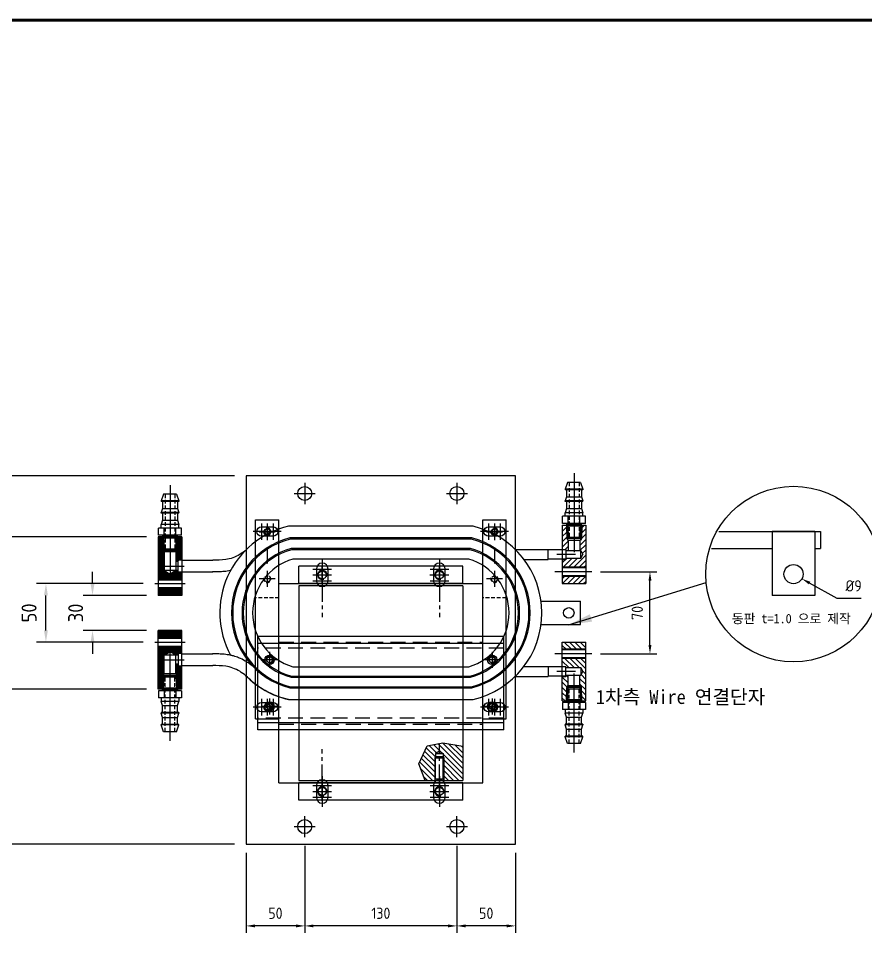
# Model space of a CAD drawing. Header units: millimetres. Extents: x 352 to 10586, y 0 to 3040.
# Drawn here: x 1761 to 2484, y 797 to 1593 of the extents above; entities that cross this region are included whole.
import ezdxf
from ezdxf.enums import TextEntityAlignment as Align

# ---------------------------------------------------------------- set-up
doc = ezdxf.new("R2010")
doc.units = ezdxf.units.MM
for name, pattern in [('CENTER', [50.8, 31.75, -6.35, 6.35, -6.35]), ('CENTER2', [28.575, 19.05, -3.175, 3.175, -3.175]), ('HIDDEN2', [4.7625, 3.175, -1.5875]), ('HIDDENX2', [19.05, 12.7, -6.35])]:
    doc.linetypes.add(name, pattern=pattern)
for name, color, linetype in [('CENTER', 1, 'CENTER'), ('FORMAT-1', 7, 'Continuous'), ('THIN', 3, 'Continuous')]:
    doc.layers.add(name, color=color, linetype=linetype)
doc.styles.add('HAN', font='')
doc.styles.get("Standard").update_dxf_attribs({"font": 'ISOCP.SHX', "bigfont": 'WHGTXT.SHX'})
doc.styles.get('HAN').set_extended_font_data('GulimChe')
doc.dimstyles.new('PS-3', dxfattribs={"dimscale": 3, "dimtxt": 3.2, "dimasz": 2.5, "dimexe": 2, "dimexo": 2.5, "dimgap": 2, "dimtad": 1, "dimtoh": 1, "dimrnd": 0.05, "dimzin": 12, "dimdsep": 46, "dimtxsty": 'Standard', "dimcen": 0, "dimclrt": 2, "dimazin": 3, "dimtfac": 1, "dimtofl": 0, "dimtmove": 0, "dimatfit": 3, "dimfxl": 0, "dimtolj": 1, "dimtzin": 0, "dimarcsym": 0})
doc.dimstyles.new('PS-4', dxfattribs={"dimscale": 4, "dimtxt": 3.2, "dimasz": 2.5, "dimexe": 2, "dimexo": 2.5, "dimgap": 2, "dimtad": 1, "dimtoh": 1, "dimrnd": 0.05, "dimzin": 12, "dimdsep": 46, "dimtxsty": 'Standard', "dimcen": 0, "dimclrt": 2, "dimazin": 3, "dimtfac": 1, "dimtofl": 0, "dimtmove": 0, "dimatfit": 3, "dimfxl": 0, "dimtolj": 1, "dimtzin": 0, "dimarcsym": 0})
doc.dimstyles.new('PSTEK-4', dxfattribs={"dimtxt": 20, "dimasz": 20, "dimexe": 8, "dimexo": 8, "dimgap": 8, "dimtad": 1, "dimtoh": 1, "dimrnd": 0.05, "dimdsep": 46, "dimtxsty": 'Standard', "dimcen": 0, "dimclrt": 3, "dimadec": 1, "dimazin": 2, "dimtfac": 1, "dimtmove": 0, "dimatfit": 3, "dimfxl": 0, "dimtolj": 1, "dimtzin": 0, "dimarcsym": 0})

# ---------------------------------------------------------------- blocks, each defined once
blk = doc.blocks.new('format-2')
at = {"layer": 'FORMAT-1', "color": 7, "const_width": 0.7}
blk.add_lwpolyline([(18, 6), (18, 416), (603, 416), (603, 6)], close=True, dxfattribs=at)
at = {"style": 'HAN'}
for tag, height, p in [('MODEL-NAME', 3, (574.6, 32.53)), ('SCALE', 2.7, (509.31, 27.29)), ('PART-NAME', 3, (574.6, 27.29)), ('PART-NO', 3, (574.6, 22.01)), ('DRA-BY', 3, (449.22, 20.44)), ('CH-BY', 3, (465.71, 20.44)), ('APP-BY', 3, (482.2, 20.44)), ('관련업체명', 3, (524.09, 10.29)), ('DRA-DATE', 2.5, (449.22, 8.48)), ('CH-DATE', 2.5, (465.71, 8.48)), ('APP-DATE', 2.5, (482.2, 8.48))]:
    blk.add_attdef(tag, text='', height=height, dxfattribs=at).set_placement(p, align=Align.MIDDLE_CENTER)
blk = doc.blocks.new('A$C39BF21EC')
at = {"color": 2}
for p, q in [((10, 10), (-160, 10)), ((-160, -10), (-160, 10)), ((10, -10), (10, 10)), ((10, -10), (-160, -10))]:
    blk.add_line(p, q, dxfattribs=at)
at = {"color": 2, "linetype": 'HIDDEN2'}
blk.add_line((-93.5, 10), (-93.5, -10), dxfattribs=at)
at = {"color": 1, "linetype": 'CENTER', "ltscale": 3}
for p, q in [((-156.81, 0), (-143.19, 0)), ((-156.31, 0), (-142.69, 0)), ((-150, 6.81), (-150, -6.81)), ((-149.5, 6.81), (-149.5, -6.81)), ((-136.31, 0), (-122.69, 0)), ((-116.31, 0), (-102.69, 0)), ((-109.5, 6.81), (-109.5, -6.81)), ((-6.81, 0), (6.81, 0)), ((0, 6.81), (0, -6.81))]:
    blk.add_line(p, q, dxfattribs=at)
at = {"color": 3}
for centre in [(-150, 0), (0, 0)]:
    blk.add_circle(centre, 2.5, dxfattribs=at)
at = {"color": 2, "linetype": 'HIDDEN2'}
for centre in [(-149.5, 0), (-109.5, 0)]:
    blk.add_circle(centre, 2.5, dxfattribs=at)
for centre in [(-150, 0), (0, 0)]:
    blk.add_arc(centre, 3, 253.59203, 195.19236)
for centre in [(-149.5, 0), (-109.5, 0)]:
    blk.add_arc(centre, 3, 253.59203, 195.19236, dxfattribs=at)
blk = doc.blocks.new('A$C07B06E27')
at = {"color": 3}
for p, q in [((-85, 0), (-85, -174)), ((-85, 0), (85, 0)), ((85, 0), (85, -174)), ((-85, -174), (85, -174))]:
    blk.add_line(p, q, dxfattribs=at)
at = {"linetype": 'HIDDENX2'}
for p, q in [((-35, 0), (-35, -174)), ((35, 0), (35, -174))]:
    blk.add_line(p, q, dxfattribs=at)
blk = doc.blocks.new('A$C21F276F0')
at = {"color": 1, "linetype": 'CENTER2'}
for p, q in [((-100, -8.03), (-100, 8.03)), ((0, -8.03), (0, 8.03)), ((-108.03, 0), (-91.97, 0)), ((-8.03, 0), (8.03, 0))]:
    blk.add_line(p, q, dxfattribs=at)
at = {"color": 2}
for p, q in [((-120, -7.5), (-120, 7.5)), ((20, 7.5), (-120, 7.5)), ((20, -7.5), (20, 7.5)), ((20, -7.5), (-120, -7.5))]:
    blk.add_line(p, q, dxfattribs=at)
at = {"color": 3}
for centre in [(-100, 0), (0, 0)]:
    blk.add_circle(centre, 3.4, dxfattribs=at)
at = {"color": 0}
for centre in [(-100, 0), (0, 0)]:
    blk.add_arc(centre, 4, 336.4709, 289.65623, dxfattribs=at)
blk = doc.blocks.new('A$C26684372')
at = {"color": 2}
for p, q in [((10, 20), (-200, 20)), ((-200, -60), (-200, 20)), ((10, -60), (10, 20)), ((10, -60), (-200, -60))]:
    blk.add_line(p, q, dxfattribs=at)
at = {"color": 1, "linetype": 'CENTER2'}
for p, q in [((-190, 6.83), (-190, -6.83)), ((0, 6.83), (0, -6.83)), ((-183.17, 0), (-196.83, 0)), ((6.83, 0), (-6.83, 0)), ((-190, -33.17), (-190, -46.83)), ((0, -33.17), (0, -46.83)), ((-183.17, -40), (-196.83, -40)), ((6.83, -40), (-6.83, -40))]:
    blk.add_line(p, q, dxfattribs=at)
at = {"color": 2}
for centre in [(-190, 0), (0, 0), (-190, -40), (0, -40)]:
    blk.add_circle(centre, 4, dxfattribs=at)
blk = doc.blocks.new('A$C76304A29')
at = {"color": 6}
for p, q in [((105, 34), (-105, 34)), ((-105, -34), (-105, 34)), ((105, -34), (105, 34)), ((105, -34), (-105, -34))]:
    blk.add_line(p, q, dxfattribs=at)
at = {"color": 2, "linetype": 'HIDDENX2'}
for p, q in [((105, 30), (-105, 30)), ((105, -30), (-105, -30))]:
    blk.add_line(p, q, dxfattribs=at)
at = {"color": 3}
for centre in [(-95, 20), (95, 20), (-95, -20), (95, -20)]:
    blk.add_circle(centre, 2.5, dxfattribs=at)
for centre in [(-95, 20), (95, 20), (-95, -20), (95, -20)]:
    blk.add_arc(centre, 3, 255.73569, 197.15841)
at = {"layer": 'CENTER', "linetype": 'CENTER', "ltscale": 3}
for p, q in [((-95, 26.83), (-95, 13.17)), ((95, 26.83), (95, 13.17)), ((-88.17, 20), (-101.83, 20)), ((101.83, 20), (88.17, 20)), ((-95, -13.17), (-95, -26.83)), ((95, -13.17), (95, -26.83)), ((-88.17, -20), (-101.83, -20)), ((101.83, -20), (88.17, -20))]:
    blk.add_line(p, q, dxfattribs=at)
blk = doc.blocks.new('A$C657A32DB')
h = blk.add_hatch()
h.set_pattern_fill('ANSI31', color=256, style=0)
h.set_pattern_definition([(45, (2031.1917, 28869.1605), (-2.24506403, 2.24506403), [])])
h.paths.add_polyline_path([(-142.95, -103.32), (-146, -103.32), (-146.68, -104), (-166, -104), (-166, -120), (-136.93, -120), (-133.83, -102.98), (-136.56, -89.49), (-151.91, -82.56), (-166, -87.88), (-166, -96), (-146.68, -96), (-146, -96.68), (-142.95, -96.68), (-141, -100)])
at = {"color": 2}
for p, q in [((-166, 20), (-166, -120)), ((0, 20), (-166, 20)), ((0, -120), (0, 20)), ((0, -120), (-166, -120))]:
    blk.add_line(p, q, dxfattribs=at)
at = {"color": 1, "linetype": 'CENTER2'}
for p, q in [((-171.59, 0), (-139.41, 0)), ((5.59, 0), (-26.57, 0)), ((-171.59, -100), (-134.41, -100)), ((5.59, -100), (-26.57, -100))]:
    blk.add_line(p, q, dxfattribs=at)
for p, q in [((-146.68, -96), (-166, -96)), ((-164.83, -96), (-164.83, -104)), ((-146.68, -96), (-146.68, -104)), ((-146, -96.68), (-146.68, -96)), ((-146.68, -104), (-146, -103.32)), ((-146, -103.32), (-146, -96.68)), ((-142.95, -96.68), (-146, -96.68)), ((-142.95, -103.32), (-146, -103.32)), ((-141, -100), (-142.95, -96.68)), ((-142.95, -96.68), (-142.95, -103.32)), ((-141, -100), (-142.95, -103.32)), ((-166, -104), (-146.68, -104))]:
    blk.add_line(p, q)
blk.add_lwpolyline([(-166, -87.88), (-151.91, -82.56), (-136.56, -89.49), (-133.83, -102.98), (-136.93, -120)])
at = {"layer": 'THIN'}
for p, q in [((-166, -96), (-164.83, -96.68)), ((-166, -104), (-164.83, -103.32)), ((-164.83, -96.68), (-146, -96.68)), ((-164.83, -103.32), (-146, -103.32))]:
    blk.add_line(p, q, dxfattribs=at)
blk = doc.blocks.new('4dffdf')
at = {"color": 1, "linetype": 'CENTER', "ltscale": 3}
blk.add_line((-45168.27, 5581.87), (-45168.27, 5519.05), dxfattribs=at)
for p, q in [((-45173.77, 5574.13), (-45175.77, 5568.36)), ((-45173.77, 5574.13), (-45162.77, 5574.13)), ((-45162.77, 5574.13), (-45160.77, 5568.36)), ((-45175.77, 5568.36), (-45175.77, 5567.86)), ((-45175.77, 5568.36), (-45160.77, 5568.36)), ((-45175.77, 5567.86), (-45160.77, 5567.86)), ((-45174.57, 5561.86), (-45175.77, 5558.29)), ((-45174.57, 5567.86), (-45174.57, 5561.86)), ((-45161.97, 5561.86), (-45174.57, 5561.86)), ((-45161.97, 5567.86), (-45161.97, 5561.86)), ((-45161.97, 5561.86), (-45160.77, 5558.29)), ((-45160.77, 5568.36), (-45160.77, 5567.86)), ((-45175.77, 5558.29), (-45160.77, 5558.29)), ((-45175.77, 5557.78), (-45175.77, 5558.29)), ((-45175.77, 5557.78), (-45160.77, 5557.78)), ((-45175.77, 5557.78), (-45160.77, 5557.78)), ((-45174.57, 5557.78), (-45174.57, 5551.78)), ((-45161.97, 5557.78), (-45161.97, 5551.78)), ((-45160.77, 5557.78), (-45160.77, 5558.29)), ((-45178.09, 5539.13), (-45178.09, 5545.13)), ((-45178.09, 5545.13), (-45158.46, 5545.13)), ((-45174.57, 5551.78), (-45175.77, 5548.21)), ((-45175.77, 5548.21), (-45160.77, 5548.21)), ((-45175.77, 5545.13), (-45175.77, 5548.21)), ((-45161.97, 5551.78), (-45174.57, 5551.78)), ((-45173.18, 5539.13), (-45173.18, 5545.13)), ((-45163.37, 5539.13), (-45163.37, 5545.13)), ((-45161.97, 5551.78), (-45160.77, 5548.21)), ((-45160.77, 5545.13), (-45160.77, 5548.21)), ((-45158.46, 5539.13), (-45158.46, 5545.13)), ((-45178.09, 5539.13), (-45158.46, 5539.13)), ((-45174.27, 5527.35), (-45174.77, 5539.13)), ((-45174.77, 5539.13), (-45161.77, 5539.13)), ((-45161.77, 5539.13), (-45162.27, 5527.35)), ((-45174.27, 5527.35), (-45173.23, 5526.13)), ((-45162.27, 5527.35), (-45174.27, 5527.35)), ((-45173.23, 5526.13), (-45163.27, 5526.13)), ((-45163.27, 5526.13), (-45162.27, 5527.35))]:
    blk.add_line(p, q)
at = {"color": 2, "linetype": 'HIDDEN2'}
for p, q in [((-45172.72, 5574.13), (-45172.52, 5573.93)), ((-45172.52, 5573.93), (-45172.52, 5526.13)), ((-45163.82, 5574.13), (-45164.02, 5573.93)), ((-45164.02, 5573.93), (-45164.02, 5526.13))]:
    blk.add_line(p, q, dxfattribs=at)
at = {"color": 3}
for p, q in [((-45174.77, 5539.13), (-45173.71, 5538.13)), ((-45174.73, 5538.13), (-45161.82, 5538.13)), ((-45173.23, 5526.13), (-45173.71, 5538.13)), ((-45162.84, 5538.13), (-45163.27, 5526.13)), ((-45162.84, 5538.13), (-45161.77, 5539.13))]:
    blk.add_line(p, q, dxfattribs=at)
blk = doc.blocks.new('3RQWA3RQ34R')
h = blk.add_hatch()
h.set_pattern_fill('ANSI31', color=256, style=0)
h.set_pattern_definition([(45, (4449.878, 51532.371), (-2.24506403, 2.24506403), [])])
h.paths.add_polyline_path([(974.31, 16944.05), (974.31, 16940.63), (985.71, 16940.34), (987.28, 16939.43), (987.28, 16939.05), (996.06, 16939.05), (996.06, 16941.05), (995.06, 16941.05), (995.06, 16944.05)], flags=17)
h.paths.add_polyline_path([(987.28, 16929.05), (987.28, 16928.67), (985.71, 16927.77), (974.31, 16927.47), (974.31, 16924.05), (1010.31, 16924.05), (1010.31, 16944.05), (1003.56, 16944.05), (1003.56, 16941.05), (1002.56, 16941.05), (1002.56, 16928.38), (999.31, 16926.6), (996.06, 16928.38), (996.06, 16929.05)])
h.paths.add_polyline_path([(1024.31, 16944.05), (1018.31, 16944.05), (1018.31, 16924.05), (1024.31, 16924.05)])
at = {"color": 2, "linetype": 'CENTER', "ltscale": 3}
for p, q in [((999.31, 16932.7), (999.31, 16948.81)), ((1014.31, 16918.94), (1014.31, 16950.39)), ((969.89, 16934.05), (997.44, 16934.05))]:
    blk.add_line(p, q, dxfattribs=at)
at = {"color": 1}
for p, q in [((974.31, 16944.05), (1024.31, 16944.05)), ((974.31, 16944.05), (974.31, 16924.05)), ((987.28, 16939.05), (996.06, 16939.05)), ((995.06, 16944.05), (995.06, 16941.05)), ((995.06, 16941.05), (1003.56, 16941.05)), ((996.06, 16941.05), (996.06, 16928.38)), ((1002.56, 16941.05), (1002.56, 16928.38)), ((1003.56, 16944.05), (1003.56, 16941.05)), ((1024.31, 16944.05), (1024.31, 16924.05)), ((987.28, 16929.05), (996.06, 16929.05)), ((974.31, 16924.05), (1024.31, 16924.05)), ((996.06, 16928.38), (999.31, 16926.6)), ((1002.56, 16928.38), (996.06, 16928.38)), ((1002.56, 16928.38), (999.31, 16926.6))]:
    blk.add_line(p, q, dxfattribs=at)
at = {"color": 2}
blk.add_line((974.31, 16942.45), (974.31, 16928.15), dxfattribs=at)
for p, q in [((974.31, 16940.63), (974.31, 16927.47)), ((975.2, 16939.75), (974.31, 16940.63)), ((975.2, 16928.36), (975.2, 16939.75)), ((985.71, 16927.77), (985.71, 16940.34)), ((987.28, 16939.43), (987.28, 16928.67)), ((1010.31, 16924.05), (1010.31, 16944.05)), ((1018.31, 16924.05), (1018.31, 16944.05)), ((974.31, 16927.47), (975.2, 16928.36))]:
    blk.add_line(p, q)
at = {"color": 3}
for p, q in [((987.28, 16939.43), (975.2, 16939.75)), ((1010.91, 16924.05), (1010.91, 16944.05)), ((1017.71, 16924.05), (1017.71, 16944.05)), ((975.2, 16928.36), (987.28, 16928.67))]:
    blk.add_line(p, q, dxfattribs=at)
for points in [[(974.31, 16940.63), (985.71, 16940.34), (987.28, 16939.43)], [(974.31, 16927.47), (985.71, 16927.77), (987.28, 16928.67)]]:
    blk.add_lwpolyline(points)
blk = doc.blocks.new('A$C38937C08')
at = {"color": 6}
for p, q in [((-219.5, 54), (-204.5, 54)), ((-219.5, 46), (-204.5, 46)), ((-219.5, -46), (-204.5, -46)), ((-219.5, -54), (-204.5, -54))]:
    blk.add_line(p, q, dxfattribs=at)
at = {"color": 2}
for p, q in [((-176.23, 54.25), (-204.5, 54.25)), ((-204.5, 45.75), (-204.5, 54.25)), ((-183.69, 45.75), (-204.5, 45.75)), ((-183.69, -45.75), (-204.5, -45.75)), ((-204.5, -45.75), (-204.5, -54.25)), ((-176.23, -54.25), (-204.5, -54.25))]:
    blk.add_line(p, q, dxfattribs=at)
at = {"color": 1}
for p, q in [((-198.34, 10), (-232, 10)), ((-232, 10), (-232, -10)), ((-198.34, -10), (-232, -10))]:
    blk.add_line(p, q, dxfattribs=at)
at = {"color": 6}
for points in [[(-139, -63), (16, -63, 0.777778), (16, 63), (-139, 63, 0.777778)], [(-137.97, -55), (14.97, -55, 0.764243), (14.97, 55), (-137.97, 55, 0.764243)], [(-137.83, -54), (14.83, -54, 0.762363), (14.83, 54), (-137.83, 54, 0.762363)], [(-136.71, -46), (13.71, -46, 0.745406), (13.71, 46), (-136.71, 46, 0.745406)]]:
    blk.add_lwpolyline(points, format="xyb", close=True, dxfattribs=at)
at = {"color": 1}
blk.add_circle((-222, 0), 4.5, dxfattribs=at)
blk.add_blockref('4dffdf', (44941.77, -5462.63))
at = {"rotation": 270}
blk.add_blockref('3RQWA3RQ34R', (-17160.55, 1049.31), dxfattribs=at)
at = {"xscale": -1}
for name, p, rotation in [('3RQWA3RQ34R', (-17160.55, -1049.31), 270), ('4dffdf', (44941.77, 5462.63), 180)]:
    blk.add_blockref(name, p, dxfattribs=dict(at, rotation=rotation))
blk = doc.blocks.new('A$C4F017297')
h = blk.add_hatch()
h.set_pattern_fill('ANSI31', color=1, scale=0.2, style=0)
h.set_pattern_definition([(45, (4002.0347, -13982.69625), (-0.449012806, 0.449012806), [])])
h.paths.add_polyline_path([(-0.21, 10), (-0.21, 7), (-1.56, 7), (-1.56, 5), (6.58, 5), (6.58, 5.38), (8.14, 6.28), (19.54, 6.58), (19.54, 10)], flags=17)
h.paths.add_polyline_path([(-9.36, -5), (-12.24, 0), (-9.36, 5), (-9.36, 7), (-10.71, 7), (-10.71, 10), (-16.46, 10), (-16.46, -10), (19.54, -10), (19.54, -6.58), (8.14, -6.28), (6.58, -5.38), (6.58, -5)])
h.paths.add_polyline_path([(-24.46, 10), (-30.46, 10), (-30.46, -10), (-24.46, -10)])
at = {"color": 1}
for p, q in [((19.54, 10), (-30.46, 10)), ((-30.46, 10), (-30.46, -10)), ((19.54, 10), (19.54, -10)), ((-9.36, 5), (-12.24, 0)), ((-9.36, -5), (-12.24, 0)), ((-9.36, 7), (-9.36, -5)), ((6.58, 5), (-9.36, 5)), ((-1.56, 7), (-1.56, 5)), ((6.58, -5), (-9.36, -5)), ((19.54, -10), (-30.46, -10))]:
    blk.add_line(p, q, dxfattribs=at)
for p, q in [((-24.46, -10), (-24.46, 10)), ((-16.46, -10), (-16.46, 10)), ((6.58, 5.38), (6.58, -5.38)), ((8.14, -6.28), (8.14, 6.28)), ((18.66, 5.69), (19.54, 6.58)), ((18.66, -5.69), (18.66, 5.69)), ((19.54, 6.58), (19.54, -6.58)), ((19.54, -6.58), (18.66, -5.69))]:
    blk.add_line(p, q)
at = {"color": 3}
for p, q in [((-23.86, -10), (-23.86, 10)), ((-17.06, -10), (-17.06, 10)), ((6.58, 5.38), (18.66, 5.69)), ((18.66, -5.69), (6.58, -5.38))]:
    blk.add_line(p, q, dxfattribs=at)
at = {"linetype": 'CENTER', "ltscale": 3}
for p, q in [((-20.46, -13), (-20.46, 13)), ((-5.46, -8), (-5.46, 12)), ((22.54, 0), (-15.24, 0))]:
    blk.add_line(p, q, dxfattribs=at)
at = {"color": 1}
blk.add_lwpolyline([(-10.71, 10), (-10.71, 7), (-0.21, 7), (-0.21, 10)], dxfattribs=at)
for points in [[(19.54, 6.58), (8.14, 6.28), (6.58, 5.38)], [(19.54, -6.58), (8.14, -6.28), (6.58, -5.38)]]:
    blk.add_lwpolyline(points)
blk = doc.blocks.new('A$C01B107B0')
at = {"color": 1}
for p, q in [((170, -29), (143.58, -29)), ((170, -39), (143.58, -39)), ((170, -109), (143.58, -109)), ((170, -119), (143.58, -119))]:
    blk.add_line(p, q, dxfattribs=at)
blk.add_lwpolyline([(115.59, -20.62, 0.141455), (78.82, 0), (-78.82, 0, 0.792966), (-78.82, -148), (78.82, -148, 0.494529), (128.34, -37.82, 0.494529)], format="xyb", dxfattribs=at)
blk.add_lwpolyline([(-77.62, -138), (77.62, -138, 0.779304), (77.62, -10), (-77.62, -10, 0.779304)], format="xyb", close=True, dxfattribs=at)
blk.add_spline([(78.82, 0), (87.53, -2.58), (100.35, -8.68), (107.59, -13.57), (117.78, -22.33), (129.49, -27.82), (140.75, -29), (143.58, -29)], degree=3, dxfattribs=at)
for points, knots in [([(77.5, -10), (77.68, -10.05), (77.86, -10.1), (79.23, -10.47), (80.37, -10.79), (82.43, -11.41), (83.36, -11.71), (85.15, -12.34), (86.04, -12.69), (88.71, -13.81), (90.5, -14.67), (93.12, -16.06), (93.96, -16.53), (95.23, -17.27), (95.67, -17.53), (96.52, -18.04), (96.93, -18.3), (98.16, -19.07), (98.93, -19.59), (100.11, -20.43), (100.52, -20.74), (101.19, -21.26), (101.44, -21.46), (101.97, -21.89), (102.23, -22.11), (103.05, -22.81), (103.61, -23.32), (105.27, -24.82), (106.42, -25.89), (108.59, -27.8), (109.56, -28.62), (111.39, -30.06), (112.24, -30.68), (113.97, -31.85), (114.85, -32.4), (117.56, -33.98), (119.45, -34.9), (122.87, -36.28), (124.37, -36.79), (126.78, -37.46), (127.66, -37.68), (129.4, -38.04), (130.27, -38.2), (132.82, -38.59), (134.48, -38.75), (137.63, -38.94), (139.12, -38.98), (141.62, -39.01), (142.65, -39), (143.62, -39)], [1.330244, 1.330244, 1.330244, 1.330244, 1.909835, 1.909835, 5.729504, 5.729504, 9.154547, 9.154547, 12.57959, 12.57959, 19.429675, 19.429675, 22.663197, 22.663197, 24.340737, 24.340737, 26.018277, 26.018277, 29.373356, 29.373356, 31.338254, 31.338254, 32.610469, 32.610469, 33.882685, 33.882685, 36.427117, 36.427117, 40.977711, 40.977711, 44.180539, 44.180539, 46.594229, 46.594229, 49.00792, 49.00792, 53.8353, 53.8353, 57.462181, 57.462181, 59.517704, 59.517704, 61.573226, 61.573226, 65.684271, 65.684271, 69.616341, 69.616341, 72.537444, 72.537444, 72.537444, 72.537444]), ([(128.34, -110.18), (128.4, -110.17), (128.47, -110.15), (129.4, -109.96), (130.27, -109.8), (132.82, -109.41), (134.48, -109.25), (137.63, -109.06), (139.12, -109.02), (141.62, -108.99), (142.65, -109), (143.62, -109)], [59.362023, 59.362023, 59.362023, 59.362023, 59.517704, 59.517704, 61.573226, 61.573226, 65.684271, 65.684271, 69.616341, 69.616341, 72.537444, 72.537444, 72.537444, 72.537444]), ([(115.59, -127.38), (116.3, -126.79), (120.41, -123.54), (128.81, -119.54), (137.92, -118.98), (142.63, -119), (143.58, -119)], [42.681036, 42.681036, 42.681036, 42.681036, 45.449858, 58.391047, 69.708117, 72.537444, 72.537444, 72.537444, 72.537444])]:
    blk.add_open_spline(points, degree=3, knots=knots, dxfattribs=at)
blk.add_blockref('4dffdf', (45348.28, -5546.63))
at = {"rotation": 90}
blk.add_blockref('A$C4F017297', (180, -28.54), dxfattribs=at)
at = {"xscale": -1}
for name, p, rotation in [('A$C4F017297', (180, -119.46), 90), ('4dffdf', (45348.28, 5398.63), 180)]:
    blk.add_blockref(name, p, dxfattribs=dict(at, rotation=rotation))
blk = doc.blocks.new('A$C66BC54FF')
for name, p in [('A$C38937C08', (-25.5, 145)), ('A$C01B107B0', (-87, 219))]:
    blk.add_blockref(name, p)
blk = doc.blocks.new('*D563')
at = {"color": 0, "lineweight": -2}
for p, q in [((2459.9, 1098.19), (2436.32, 1111.4)), ((2480.48, 1098.19), (2459.9, 1098.19))]:
    blk.add_line(p, q, dxfattribs=at)
at = {"color": 0}
blk.add_solid([(2436.93, 1112.49), (2435.71, 1110.31), (2429.77, 1115.06)], dxfattribs=at)
at = {"layer": 'Defpoints', "color": 0}
for p in [(2415.48, 1123.07), (2429.77, 1115.06)]:
    blk.add_point(p, dxfattribs=at)
at = {"color": 2, "insert": (2473.9, 1108.99), "char_height": 9.6, "attachment_point": 5}
blk.add_mtext('\\A1;%%C9', dxfattribs=at)
blk = doc.blocks.new('*D405')
at = {"color": 0, "lineweight": -2}
for p, q in [((1824, 1110.89), (1824, 1120.89)), ((1870.18, 1100.89), (1816, 1100.89)), ((1870.18, 1070.89), (1816, 1070.89)), ((1824, 1060.89), (1824, 1050.89))]:
    blk.add_line(p, q, dxfattribs=at)
at = {"color": 0}
for points in [[(1822.33, 1110.89), (1825.66, 1110.89), (1824, 1100.89)], [(1822.33, 1060.89), (1825.66, 1060.89), (1824, 1070.89)]]:
    blk.add_solid(points, dxfattribs=at)
at = {"layer": 'Defpoints', "color": 0}
for p in [(1824, 1100.89), (1880.18, 1100.89), (1880.18, 1070.89)]:
    blk.add_point(p, dxfattribs=at)
at = {"color": 2, "insert": (1809.6, 1085.89), "char_height": 12.8, "attachment_point": 5, "rotation": 90}
blk.add_mtext('\\A1;30', dxfattribs=at)
blk = doc.blocks.new('*D406')
at = {"color": 0, "lineweight": -2}
for p, q in [((1867.17, 1110.89), (1776.22, 1110.89)), ((1784.22, 1070.89), (1784.22, 1100.89)), ((1867.17, 1060.89), (1776.22, 1060.89))]:
    blk.add_line(p, q, dxfattribs=at)
at = {"color": 0}
for points in [[(1782.55, 1100.89), (1785.89, 1100.89), (1784.22, 1110.89)], [(1782.55, 1070.89), (1785.89, 1070.89), (1784.22, 1060.89)]]:
    blk.add_solid(points, dxfattribs=at)
at = {"layer": 'Defpoints', "color": 0}
for p in [(1784.22, 1110.89), (1877.17, 1110.89), (1877.17, 1060.89)]:
    blk.add_point(p, dxfattribs=at)
at = {"color": 2, "insert": (1769.82, 1085.89), "char_height": 12.8, "attachment_point": 5, "rotation": 90}
blk.add_mtext('\\A1;50', dxfattribs=at)
blk = doc.blocks.new('*D407')
at = {"color": 0, "lineweight": -2}
for p, q in [((1870.17, 1150.89), (1724.11, 1150.89)), ((1732.11, 1030.89), (1732.11, 1140.89)), ((1870.17, 1020.89), (1724.11, 1020.89))]:
    blk.add_line(p, q, dxfattribs=at)
at = {"color": 0}
for points in [[(1730.44, 1140.89), (1733.78, 1140.89), (1732.11, 1150.89)], [(1730.44, 1030.89), (1733.78, 1030.89), (1732.11, 1020.89)]]:
    blk.add_solid(points, dxfattribs=at)
at = {"layer": 'Defpoints', "color": 0}
for p in [(1732.11, 1150.89), (1880.17, 1150.89), (1880.17, 1020.89)]:
    blk.add_point(p, dxfattribs=at)
at = {"color": 2, "insert": (1717.71, 1085.89), "char_height": 12.8, "attachment_point": 5, "rotation": 90}
blk.add_mtext('\\A1;130', dxfattribs=at)
blk = doc.blocks.new('*D408')
at = {"color": 0, "lineweight": -2}
for p, q in [((1945.18, 1202.9), (1686.27, 1202.9)), ((1694.27, 898.39), (1694.27, 1192.9)), ((1945.18, 888.39), (1686.27, 888.39))]:
    blk.add_line(p, q, dxfattribs=at)
at = {"color": 0}
for points in [[(1692.6, 1192.9), (1695.93, 1192.9), (1694.27, 1202.9)], [(1692.6, 898.39), (1695.93, 898.39), (1694.27, 888.39)]]:
    blk.add_solid(points, dxfattribs=at)
at = {"layer": 'Defpoints', "color": 0}
for p in [(1694.27, 1202.9), (1955.18, 1202.9, 11432.98), (1955.18, 888.39, 11432.98)]:
    blk.add_point(p, dxfattribs=at)
at = {"color": 2, "insert": (1679.87, 1045.64), "char_height": 12.8, "attachment_point": 5, "rotation": 90}
blk.add_mtext('\\A1;314.5', dxfattribs=at)
blk = doc.blocks.new('*D409')
at = {"color": 0, "linetype": 'ByBlock', "lineweight": -2}
for p, q in [((2135.19, 886.89), (2135.19, 812.55)), ((2185.19, 880.89), (2185.19, 812.55)), ((2177.69, 818.55), (2142.69, 818.55))]:
    blk.add_line(p, q, dxfattribs=at)
at = {"color": 0}
for points in [[(2142.69, 819.8), (2142.69, 817.3), (2135.19, 818.55)], [(2177.69, 819.8), (2177.69, 817.3), (2185.19, 818.55)]]:
    blk.add_solid(points, dxfattribs=at)
at = {"layer": 'Defpoints', "color": 0}
for p in [(2135.19, 894.39, 11432.98), (2185.19, 888.39, 11432.98), (2135.19, 818.55)]:
    blk.add_point(p, dxfattribs=at)
at = {"color": 2, "insert": (2160.19, 829.35), "char_height": 9.6, "attachment_point": 5}
blk.add_mtext('\\A1;50', dxfattribs=at)
blk = doc.blocks.new('*D410')
at = {"color": 0, "linetype": 'ByBlock', "lineweight": -2}
for p, q in [((2005.19, 886.89), (2005.19, 812.55)), ((2135.19, 886.89), (2135.19, 812.55)), ((2127.69, 818.55), (2012.69, 818.55))]:
    blk.add_line(p, q, dxfattribs=at)
at = {"color": 0}
for points in [[(2012.69, 819.8), (2012.69, 817.3), (2005.19, 818.55)], [(2127.69, 819.8), (2127.69, 817.3), (2135.19, 818.55)]]:
    blk.add_solid(points, dxfattribs=at)
at = {"layer": 'Defpoints', "color": 0}
for p in [(2005.19, 894.39, 11432.98), (2135.19, 894.39, 11432.98), (2005.19, 818.55)]:
    blk.add_point(p, dxfattribs=at)
at = {"color": 2, "insert": (2070.19, 829.35), "char_height": 9.6, "attachment_point": 5}
blk.add_mtext('\\A1;130', dxfattribs=at)
blk = doc.blocks.new('*D411')
at = {"color": 0, "linetype": 'ByBlock', "lineweight": -2}
for p, q in [((2005.19, 886.89), (2005.19, 812.55)), ((1955.18, 880.89), (1955.18, 812.55)), ((1997.69, 818.55), (1962.68, 818.55))]:
    blk.add_line(p, q, dxfattribs=at)
at = {"color": 0}
for points in [[(1962.68, 819.8), (1962.68, 817.3), (1955.18, 818.55)], [(1997.69, 819.8), (1997.69, 817.3), (2005.19, 818.55)]]:
    blk.add_solid(points, dxfattribs=at)
at = {"layer": 'Defpoints', "color": 0}
for p in [(2005.19, 894.39, 11432.98), (1955.18, 888.39, 11432.98), (1955.18, 818.55)]:
    blk.add_point(p, dxfattribs=at)
at = {"color": 2, "insert": (1980.19, 829.35), "char_height": 9.6, "attachment_point": 5}
blk.add_mtext('\\A1;50', dxfattribs=at)
blk = doc.blocks.new('*D412')
at = {"color": 0, "linetype": 'ByBlock', "lineweight": -2}
for p, q in [((2257.79, 1120.89), (2306.02, 1120.89)), ((2300.02, 1058.39), (2300.02, 1113.39)), ((2257.79, 1050.89), (2306.02, 1050.89))]:
    blk.add_line(p, q, dxfattribs=at)
at = {"color": 0}
for points in [[(2298.77, 1113.39), (2301.27, 1113.39), (2300.02, 1120.89)], [(2298.77, 1058.39), (2301.27, 1058.39), (2300.02, 1050.89)]]:
    blk.add_solid(points, dxfattribs=at)
at = {"layer": 'Defpoints', "color": 0}
for p in [(2250.29, 1120.89, 11432.98), (2300.02, 1120.89), (2250.29, 1050.89, 11432.98)]:
    blk.add_point(p, dxfattribs=at)
at = {"color": 2, "insert": (2289.22, 1085.89), "char_height": 9.6, "attachment_point": 5, "rotation": 90}
blk.add_mtext('\\A1;70', dxfattribs=at)
blk = doc.blocks.new('A$C73E56881')
at = {"color": 1, "linetype": 'CENTER'}
for p, q in [((-130, 9), (-130, -9)), ((0, 9), (0, -9)), ((-139, 0), (-121, 0)), ((-9, 0), (9, 0)), ((-167, -25.5), (-167, -39.5)), ((-162, -25.5), (-162, -39.5)), ((-157, -25.5), (-157, -39.5)), ((27, -25.5), (27, -39.5)), ((32, -25.5), (32, -39.5)), ((37, -25.5), (37, -39.5)), ((-150, -32.5), (-174, -32.5)), ((44, -32.5), (20, -32.5)), ((-115, -56.5), (-115, -82.5)), ((-15, -56.5), (-15, -82.5)), ((-123, -64.5), (-107, -64.5)), ((-123, -69.5), (-107, -69.5)), ((-23, -64.5), (-7, -64.5)), ((-23, -69.5), (-7, -69.5)), ((-123, -74.5), (-107, -74.5)), ((-23, -74.5), (-7, -74.5)), ((-150, -182.5), (-174, -182.5)), ((-167, -175.5), (-167, -189.5)), ((-162, -175.5), (-162, -189.5)), ((-157, -175.5), (-157, -189.5)), ((44, -182.5), (20, -182.5)), ((27, -175.5), (27, -189.5)), ((32, -175.5), (32, -189.5)), ((37, -175.5), (37, -189.5)), ((-115, -241.5), (-115, -267.5)), ((-15, -241.5), (-15, -267.5)), ((-123, -249.5), (-107, -249.5)), ((-123, -254.5), (-107, -254.5)), ((-23, -249.5), (-7, -249.5)), ((-23, -254.5), (-7, -254.5)), ((-123, -259.5), (-107, -259.5)), ((-23, -259.5), (-7, -259.5)), ((-130, -293.5), (-130, -275.5)), ((0, -293.5), (0, -275.5)), ((-139, -284.5), (-121, -284.5)), ((-9, -284.5), (9, -284.5))]:
    blk.add_line(p, q, dxfattribs=at)
at = {"color": 32}
blk.add_lwpolyline([(-180, -299.5), (50, -299.5), (50, 15), (-180, 15)], close=True, dxfattribs=at)
for points in [[(-167, -36.5, -1), (-167, -28.5), (-157, -28.5, -1), (-157, -36.5)], [(27, -36.5, -1), (27, -28.5), (37, -28.5, -1), (37, -36.5)], [(-120, -74.5, 1), (-110, -74.5), (-110, -64.5, 1), (-120, -64.5)], [(-20, -74.5, 1), (-10, -74.5), (-10, -64.5, 1), (-20, -64.5)], [(-167, -186.5, -1), (-167, -178.5), (-157, -178.5, -1), (-157, -186.5)], [(27, -186.5, -1), (27, -178.5), (37, -178.5, -1), (37, -186.5)], [(-120, -259.5, 1), (-110, -259.5), (-110, -249.5, 1), (-120, -249.5)], [(-20, -259.5, 1), (-10, -259.5), (-10, -249.5, 1), (-20, -249.5)]]:
    blk.add_lwpolyline(points, format="xyb", close=True, dxfattribs=at)
for centre in [(-130, 0), (0, 0), (-130, -284.5), (0, -284.5)]:
    blk.add_circle(centre, 6, dxfattribs=at)

msp = doc.modelspace()

# ---------------------------------------------------------------- linework, layer by layer
at = {"color": 1}
for p, q in [((2404.428, 1155.465, -0.009), (2404.428, 1100.865, -0.009)), ((2440.828, 1155.465, -0.009), (2404.428, 1155.465, -0.009)), ((2440.828, 1155.465, -0.009), (2440.828, 1100.865, -0.009)), ((2445.556, 1155.465, -0.009), (2445.556, 1140.905, -0.009)), ((2440.828, 1100.865, -0.009), (2404.428, 1100.865, -0.009))]:
    msp.add_line(p, q, dxfattribs=at)
at = {"color": 1, "elevation": -0.009}
for points in [[(2358.897, 1155.465), (2445.556, 1155.465)], [(2352.676, 1140.905), (2404.428, 1140.905)], [(2440.828, 1140.905), (2445.556, 1140.905)]]:
    msp.add_lwpolyline(points, dxfattribs=at)
msp.add_circle((2422.628, 1119.065, -0.009), 74.999)
at = {"color": 1}
msp.add_circle((2422.628, 1119.065, -0.009), 8.19, dxfattribs=at)

# ---------------------------------------------------------------- block references
at = {"xscale": 3.827250000000276, "yscale": 3.827250000000276, "zscale": 3.827250000000276}
msp.add_blockref('format-2', (894.533, 0, 0.001), dxfattribs=at)
for name, p, rotation in [('A$C66BC54FF', (1983.184, 1230.89, -0.009), 180), ('A$C39BF21EC', (1973.177, 1005.399, -0.009), 270), ('A$C39BF21EC', (2167.177, 1005.399, -0.009), 270), ('A$C07B06E27', (1983.184, 1025.89, -0.009), 90), ('A$C657A32DB', (2020.184, 1108.89, -0.009), 90)]:
    msp.add_blockref(name, p, dxfattribs=dict(rotation=rotation))
for name, p in [('A$C73E56881', (2135.184, 1187.89, -0.009)), ('A$C21F276F0', (2120.184, 1118.39, -0.009)), ('A$C26684372', (2165.184, 1045.89, -0.009)), ('A$C76304A29', (2070.184, 1025.89, -0.009)), ('A$C21F276F0', (2120.184, 933.39, -0.009))]:
    msp.add_blockref(name, p)

# ---------------------------------------------------------------- texts
at = {"color": 2, "style": 'HAN'}
for s, height, p in [('동판 t=1.0 으로 제작', 8, (2369.95, 1077.062, 8457.251)), ('1차측 Wire 연결단자', 12, (2253.898, 1008.12, 11617.107))]:
    msp.add_text(s, height=height, dxfattribs=at).set_placement(p)

# ---------------------------------------------------------------- dimensions: what is measured, and where the dimension line sits
for base, p1, p2, picture, middle in [((1694.265, 1202.899, -11432.993), (1955.184, 888.39, -0.009), (1955.184, 1202.899, -0.009), '*D408', (1679.865, 1045.645, -11432.993)), ((1732.109, 1150.89, -0.009), (1880.171, 1020.89, -0.009), (1880.171, 1150.89, -0.009), '*D407', (1717.709, 1085.89, -0.009)), ((1784.221, 1110.89, -0.009), (1877.171, 1060.89, -0.009), (1877.171, 1110.89, -0.009), '*D406', (1769.821, 1085.89, -0.009))]:
    dim = msp.add_linear_dim(base=base, p1=p1, p2=p2, angle=90, dimstyle='PS-4')
    dim.commit()
    dim.dimension.update_dxf_attribs({"geometry": picture, "text_midpoint": middle})
dim = msp.add_linear_dim(base=(1823.996, 1100.89, -0.009), p1=(1880.184, 1070.89, -0.009), p2=(1880.184, 1100.89, -0.009), angle=90, dimstyle='PS-4')
dim.commit()
dim.dimension.update_dxf_attribs({"geometry": '*D405', "text_midpoint": (1823.996, 1085.89, -0.009), "dimtype": 160})
for base, p1, p2, angle, picture, middle in [((2300.016, 1120.89, -11432.993), (2250.286, 1050.89, -0.009), (2250.286, 1120.89, -0.009), 90, '*D412', (2289.216, 1085.89, -11432.993)), ((1955.184, 818.548, -11432.993), (2005.19, 894.39, -0.009), (1955.184, 888.39, -0.009), 180, '*D411', (1980.187, 829.348, -11432.993)), ((2005.19, 818.548, -11432.993), (2135.19, 894.39, -0.009), (2005.19, 894.39, -0.009), 180, '*D410', (2070.19, 829.348, -11432.993)), ((2135.19, 818.548, -11432.993), (2185.19, 888.39, -0.009), (2135.19, 894.39, -0.009), 180, '*D409', (2160.19, 829.348, -11432.993))]:
    dim = msp.add_linear_dim(base=base, p1=p1, p2=p2, angle=angle, dimstyle='PS-3', override={"dimarcsym": 1})
    dim.commit()
    dim.dimension.update_dxf_attribs({"geometry": picture, "text_midpoint": middle})
dim = msp.add_diameter_dim_2p(p1=(2415.482, 1123.067, -0.009), p2=(2429.774, 1115.063, -0.009), text='%%C9', dimstyle='PS-3')
dim.commit()
dim.dimension.update_dxf_attribs({"geometry": '*D563', "text_midpoint": (2473.9, 1098.192, -0.009), "dimtype": 163})

# ---------------------------------------------------------------- leaders
msp.add_leader([(2230.52, 1075.755, -0.009), (2347.98, 1111.818, -0.009)], dimstyle='PSTEK-4')

doc.saveas('drawing.dxf')
